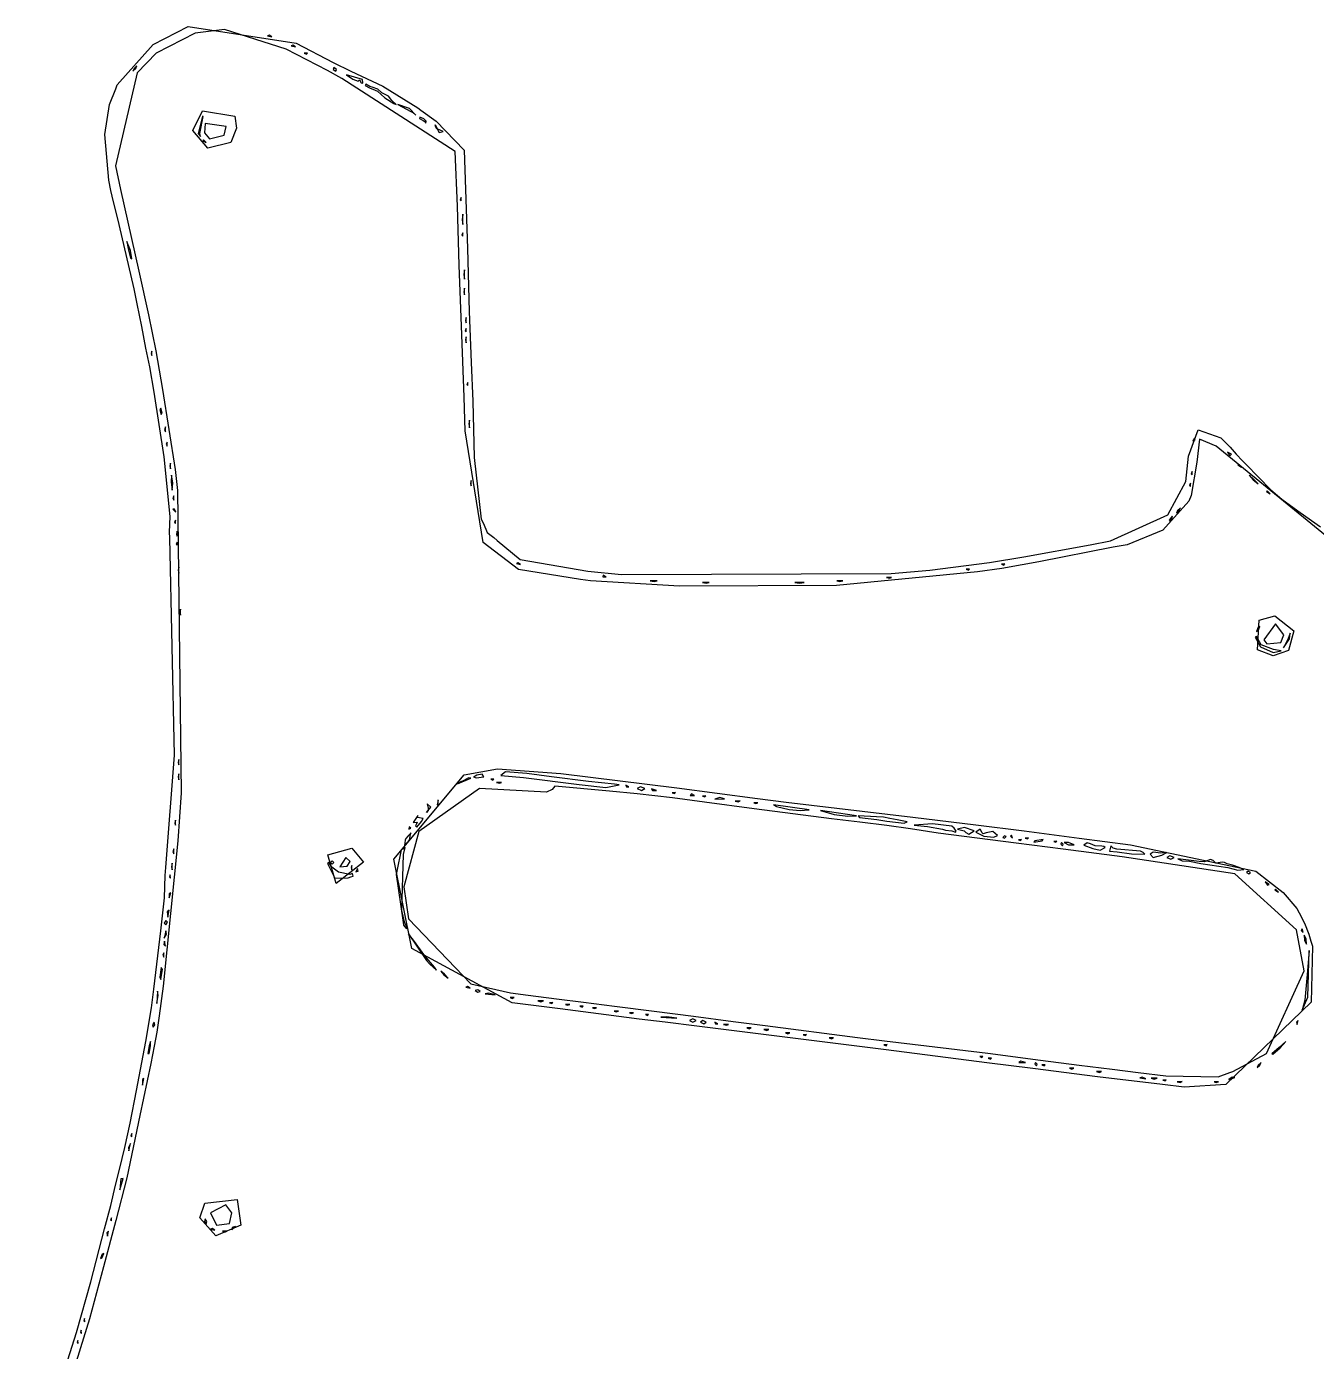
# Model space of a CAD drawing. Extents: x -52 to 387, y -106 to 391.
# Drawn here: x -19.6 to 197.1, y 134.2 to 356.7 of the extents above; entities that cross this region are included whole.
import ezdxf

# ---------------------------------------------------------------- set-up
doc = ezdxf.new("R2010")
doc.units = 0
doc.layers.add('Layer_1', color=7, linetype='CONTINUOUS')

msp = doc.modelspace()

# ---------------------------------------------------------------- linework, layer by layer
at = {"layer": 'Layer_1', "color": 7}
for p, q in [((1.675556, 353.718663), (7.545248, 356.746772)), ((7.545248, 356.746772), (25.702381, 353.924829)), ((13.659773, 356.239503), (8.730756, 355.616065)), ((24.009048, 352.94173), (13.659773, 356.239503)), ((8.730756, 355.616065), (2.211372, 352.26644)), ((21.172167, 355.30452), (20.906602, 355.193604)), ((20.906602, 355.193604), (21.610159, 355.02553)), ((21.610159, 355.02553), (21.172167, 355.30452)), ((25.702381, 353.924829), (31.91127, 350.698961)), ((-4.354285, 346.957747), (1.675556, 353.718663)), ((2.211372, 352.26644), (-1.028598, 348.975935)), ((30.961767, 349.356687), (24.009048, 352.94173)), ((25.123278, 353.611187), (24.857713, 353.500271)), ((24.857713, 353.500271), (25.56127, 353.332196)), ((25.56127, 353.332196), (25.123278, 353.611187)), ((27.589742, 352.28518), (27.048816, 352.262913)), ((27.048816, 352.262913), (27.419232, 352.114684)), ((27.419232, 352.114684), (27.589742, 352.285191)), ((27.589742, 352.285191), (27.589742, 352.28518)), ((-1.532063, 349.693502), (-1.742288, 349.270169)), ((-1.742288, 349.270169), (-1.249841, 349.693502)), ((-1.039616, 350.116836), (-1.532063, 349.693502)), ((-1.249841, 349.693502), (-1.039616, 350.116836)), ((33.360656, 348.025236), (30.961767, 349.356687)), ((31.91127, 350.698961), (34.90724, 349.270812)), ((32.019071, 349.834613), (31.91127, 349.552391)), ((31.91127, 349.552391), (32.367914, 349.270169)), ((32.475715, 349.552391), (32.019071, 349.834613)), ((32.367914, 349.270169), (32.475715, 349.552391)), ((-1.028598, 348.975935), (-4.660999, 333.324613)), ((52.37684, 335.742123), (33.360656, 348.025236)), ((36.8478, 347.870883), (34.159472, 348.649114)), ((34.159472, 348.649114), (35.209672, 347.897051)), ((34.90724, 349.270812), (40.236826, 346.713433)), ((35.209672, 347.897051), (36.139253, 347.585491)), ((36.139253, 347.585491), (36.316985, 347.789837)), ((36.316985, 347.789837), (36.618333, 347.259336)), ((36.618333, 347.259336), (36.898196, 347.235798)), ((36.8478, 347.870872), (36.8478, 347.870883)), ((36.898196, 347.235798), (36.8478, 347.870872)), ((-5.622818, 343.665049), (-4.601461, 346.292724)), ((-4.601461, 346.292724), (-4.354285, 346.957747)), ((37.38766, 347.046596), (37.294659, 346.850113)), ((37.294659, 346.850113), (37.996165, 346.43083)), ((38.089419, 346.680433), (37.38766, 347.046596)), ((37.996165, 346.43083), (38.971965, 346.065637)), ((38.484158, 346.570225), (38.089419, 346.680433)), ((39.436723, 346.215065), (38.484158, 346.570225)), ((38.971965, 346.065637), (39.331144, 345.88313)), ((39.331144, 345.88313), (40.567593, 344.790173)), ((40.095715, 345.60402), (39.436723, 346.215065)), ((41.224604, 345.053323), (40.095715, 345.60402)), ((40.236826, 346.713433), (46.110358, 343.06128)), ((41.789048, 344.340029), (41.224604, 345.053323)), ((-6.433975, 338.585049), (-5.622818, 343.665049)), ((40.567593, 344.790173), (42.096295, 343.837391)), ((42.471086, 343.635873), (41.789048, 344.340029)), ((42.096295, 343.837391), (42.471086, 343.635873)), ((44.710308, 342.954919), (42.776826, 343.632972)), ((42.776826, 343.632972), (44.968513, 342.452894)), ((45.768641, 341.841262), (44.710308, 342.954919)), ((46.110358, 343.06128), (46.643358, 342.704111)), ((46.643358, 342.704111), (49.189414, 340.839316)), ((8.345715, 339.276708), (9.988502, 342.567391)), ((9.973324, 341.690177), (9.213937, 338.787668)), ((9.493896, 338.791898), (10.097747, 341.606966)), ((10.097747, 341.606966), (9.973324, 341.690177)), ((9.988502, 342.567391), (15.392905, 341.665801)), ((10.39322, 340.473782), (10.302294, 338.873757)), ((13.918367, 339.954832), (10.39322, 340.473782)), ((15.392905, 341.665801), (15.683492, 339.655936)), ((44.968513, 342.452894), (45.28787, 342.298566)), ((45.28787, 342.298566), (45.768641, 341.841262)), ((46.445715, 341.496998), (46.407138, 341.284118)), ((46.407138, 341.284118), (47.042138, 340.964377)), ((47.127753, 341.231156), (46.445715, 341.496998)), ((47.042138, 340.964377), (47.292381, 340.820159)), ((47.504048, 340.874058), (47.127753, 341.231156)), ((47.292381, 340.820159), (47.45701, 340.52128)), ((47.45701, 340.52128), (47.504048, 340.874058)), ((49.189414, 340.839316), (53.895109, 335.960504)), ((-5.749733, 330.925724), (-6.433975, 338.585049)), ((10.867283, 336.328925), (8.345715, 339.276708)), ((9.213937, 338.787668), (9.635575, 338.263502)), ((9.635575, 338.263502), (9.493896, 338.791898)), ((10.302294, 338.873757), (11.125273, 337.878314)), ((11.125273, 337.878314), (13.605744, 338.476145)), ((13.605744, 338.476145), (13.918367, 339.954832)), ((15.683492, 339.655936), (14.710145, 337.271054)), ((49.171394, 339.830098), (49.040881, 340.239058)), ((49.040881, 340.239058), (49.716631, 338.921749)), ((49.369348, 339.557319), (49.171394, 339.830098)), ((50.385935, 339.119615), (49.369348, 339.557319)), ((49.716631, 338.921749), (50.385935, 339.119615)), ((10.109604, 337.735058), (10.003048, 337.628502)), ((10.003048, 337.628502), (10.603492, 337.241169)), ((10.603492, 337.241169), (10.109604, 337.735058)), ((14.710145, 337.271054), (10.867283, 336.328925)), ((52.815154, 326.559645), (52.37684, 335.742123)), ((53.895109, 335.960504), (54.490569, 319.495724)), ((-4.660999, 333.324613), (-3.806873, 329.373502)), ((-5.449437, 329.232391), (-5.749733, 330.925724)), ((-3.806873, 329.373502), (-0.708575, 315.685724)), ((-5.205298, 328.244613), (-5.449437, 329.232391)), ((-4.025677, 323.503077), (-5.205298, 328.244613)), ((53.389558, 328.027068), (53.241329, 327.656651)), ((53.241329, 327.656651), (53.411837, 327.486141)), ((53.38957, 328.027068), (53.389558, 328.027068)), ((53.411837, 327.486141), (53.38957, 328.027068)), ((53.065934, 316.673502), (52.815154, 326.559645)), ((53.702926, 325.215779), (53.588722, 324.293502)), ((53.705805, 323.522446), (53.702926, 325.215779)), ((-1.522722, 312.715584), (-4.025677, 323.503077)), ((53.588722, 324.293502), (53.705805, 323.522446)), ((-2.099945, 319.141544), (-2.715014, 320.615492)), ((-2.715014, 320.615492), (-2.527887, 319.486603)), ((53.67178, 322.100401), (53.523552, 321.729985)), ((53.523552, 321.729985), (53.694059, 321.559474)), ((53.671792, 322.100401), (53.67178, 322.100401)), ((53.694059, 321.559474), (53.671792, 322.100401)), ((-2.527887, 319.486603), (-2.099561, 317.825909)), ((-1.909761, 317.753953), (-2.099945, 319.141544)), ((54.490569, 319.495724), (54.772329, 308.912391)), ((-2.099561, 317.825909), (-1.909761, 317.753953)), ((53.515455, 304.967116), (53.065934, 316.673502)), ((-0.708575, 315.685724), (0.878806, 308.347947)), ((53.98564, 315.897391), (53.868069, 315.12128)), ((53.868069, 315.12128), (53.98564, 314.345169)), ((53.98564, 314.345169), (53.98564, 315.897391)), ((-0.991235, 310.175584), (-1.522722, 312.715584)), ((53.977399, 312.796237), (53.85466, 312.157947)), ((53.85466, 312.157947), (53.983094, 311.667349)), ((53.983094, 311.667349), (53.977393, 312.796237)), ((53.977393, 312.796237), (53.977399, 312.796237)), ((-0.247331, 306.372391), (-0.991235, 310.175584)), ((0.878806, 308.347947), (2.140506, 302.280169)), ((54.250833, 307.859429), (54.120731, 307.360169)), ((54.120731, 307.360169), (54.261289, 307.012762)), ((54.261289, 307.012762), (54.250819, 307.859429)), ((54.250819, 307.859429), (54.250833, 307.859429)), ((54.772329, 308.912391), (55.07578, 300.304613)), ((0.445996, 302.703502), (-0.247331, 306.372391)), ((53.937851, 294.49762), (53.515455, 304.967116)), ((54.236214, 306.013735), (54.087985, 305.643318)), ((54.087985, 305.643318), (54.258492, 305.472808)), ((54.236225, 306.013735), (54.236214, 306.013735)), ((54.258492, 305.472808), (54.236225, 306.013735)), ((1.129019, 299.599058), (0.445996, 302.703502)), ((54.260259, 304.608502), (54.13119, 304.114613)), ((54.13119, 304.114613), (54.260259, 303.620724)), ((54.260259, 303.620724), (54.260259, 304.608502)), ((1.477069, 302.209613), (1.334719, 301.856836)), ((1.334719, 301.856836), (1.477069, 301.504058)), ((1.477069, 301.504058), (1.477069, 302.209613)), ((2.140506, 302.280169), (3.257389, 295.789058)), ((1.858185, 295.365724), (1.129019, 299.599058)), ((55.07578, 300.304613), (55.347735, 293.813502)), ((54.518447, 296.982624), (54.370218, 296.612207)), ((54.370218, 296.612207), (54.540726, 296.441697)), ((54.518458, 296.982624), (54.518447, 296.982624)), ((54.540726, 296.441697), (54.518458, 296.982624)), ((3.551572, 284.500169), (1.858185, 295.365724)), ((3.257389, 295.789058), (5.378614, 282.383502)), ((54.091857, 288.847339), (53.937851, 294.49762)), ((55.347735, 293.813502), (55.619579, 284.359058)), ((2.968422, 292.644035), (2.800844, 292.449864)), ((2.800844, 292.449864), (3.01623, 291.603197)), ((3.183808, 291.797369), (2.968422, 292.644035)), ((3.01623, 291.603197), (3.183808, 291.797369)), ((3.733058, 289.514984), (3.602956, 289.015724)), ((3.743514, 288.668317), (3.733044, 289.514984)), ((3.733044, 289.514984), (3.733058, 289.514984)), ((54.829332, 290.638502), (54.707025, 290.003502)), ((54.707025, 290.003502), (54.829332, 289.368502)), ((54.829332, 289.368502), (54.829332, 290.638502)), ((3.602956, 289.015724), (3.743514, 288.668317)), ((57.120846, 270.105619), (54.091857, 288.847339)), ((175.552938, 284.594632), (177.168793, 289.043746)), ((176.546928, 287.602615), (176.267937, 287.164623)), ((176.267937, 287.164623), (176.657844, 287.33705)), ((176.657844, 287.33705), (176.546928, 287.602615)), ((177.39726, 287.464315), (176.960787, 283.58376)), ((177.168793, 289.043746), (180.991513, 287.667984)), ((180.214713, 286.262703), (177.39726, 287.464315)), ((180.991513, 287.667984), (182.530863, 286.120345)), ((4.017069, 286.969613), (3.874719, 286.616836)), ((3.874719, 286.616836), (4.017069, 286.264058)), ((4.017069, 286.264058), (4.017069, 286.969613)), ((200.680159, 269.537517), (180.214713, 286.262703)), ((182.759048, 284.906846), (182.080665, 285.249692)), ((182.080665, 285.249692), (182.523864, 284.64128)), ((182.523864, 284.64128), (182.759048, 284.906846)), ((182.530863, 286.120345), (183.564897, 284.919283)), ((183.564897, 284.919283), (184.602315, 283.791258)), ((4.558594, 274.446186), (3.551572, 284.500169)), ((4.589148, 283.441836), (4.460079, 282.947947)), ((4.460079, 282.947947), (4.589148, 282.454058)), ((4.589148, 282.454058), (4.589148, 283.441836)), ((55.619579, 284.359058), (56.790697, 274.002058)), ((175.12759, 280.327463), (175.552938, 284.594632)), ((176.960787, 283.58376), (175.987848, 278.009058)), ((183.958492, 283.266169), (183.851937, 283.159613)), ((183.851937, 283.159613), (184.452381, 282.77228)), ((184.452381, 282.77228), (183.958492, 283.266169)), ((184.602315, 283.791258), (185.232297, 283.171024)), ((185.232297, 283.171024), (189.389072, 278.968162)), ((4.738669, 281.395724), (4.707749, 280.243318)), ((4.984259, 280.14353), (4.738669, 281.395724)), ((5.378614, 282.383502), (5.773626, 278.855724)), ((55.097502, 280.483873), (54.967401, 279.984613)), ((55.107959, 279.637206), (55.097488, 280.483873)), ((55.097488, 280.483873), (55.097502, 280.483873)), ((176.156225, 282.024846), (176.007996, 281.654429)), ((176.007996, 281.654429), (176.178504, 281.483919)), ((176.156236, 282.024846), (176.156225, 282.024846)), ((176.178504, 281.483919), (176.156236, 282.024846)), ((186.498492, 280.71153), (185.722381, 281.395724)), ((185.722381, 281.395724), (186.406576, 280.619613)), ((186.406576, 280.619613), (187.274604, 279.935419)), ((187.274604, 279.935419), (186.498492, 280.71153)), ((4.707749, 280.243318), (4.864975, 278.902762)), ((4.864975, 278.902762), (4.984259, 280.14353)), ((5.773626, 278.855724), (6.366688, 228.055724)), ((54.967401, 279.984613), (55.107959, 279.637206)), ((172.095501, 274.729345), (175.12759, 280.327463)), ((175.874003, 280.04929), (175.725774, 279.678874)), ((175.725774, 279.678874), (175.896281, 279.508363)), ((175.874014, 280.04929), (175.874003, 280.04929)), ((175.896281, 279.508363), (175.874014, 280.04929)), ((188.75627, 278.750614), (188.649714, 278.644058)), ((188.649714, 278.644058), (189.250159, 278.256725)), ((189.250159, 278.256725), (188.75627, 278.750614)), ((189.389072, 278.968162), (191.223516, 277.369813)), ((5.145958, 277.938502), (5.003608, 277.585724)), ((5.003608, 277.585724), (5.145958, 277.232947)), ((5.145958, 277.232947), (5.145958, 277.938502)), ((175.612766, 277.017851), (171.22543, 272.196209)), ((175.987848, 278.009058), (175.612766, 277.017851)), ((191.223516, 277.369813), (194.330159, 275.115027)), ((4.426066, 271.819614), (4.558594, 274.446186)), ((5.29301, 275.671318), (4.959048, 275.713651)), ((4.959048, 275.713651), (5.481159, 275.19154)), ((5.41178, 273.84041), (5.263552, 273.469993)), ((5.481159, 275.19154), (5.29301, 275.671318)), ((5.411792, 273.84041), (5.41178, 273.84041)), ((5.434059, 273.299483), (5.411792, 273.84041)), ((56.790697, 274.002058), (57.170159, 273.284954)), ((162.439048, 270.395309), (172.095501, 274.729345)), ((172.810715, 274.51728), (172.316826, 273.835242)), ((172.316826, 273.835242), (172.396686, 273.658131)), ((172.396686, 273.658131), (172.890575, 274.340169)), ((172.890575, 274.340169), (172.810715, 274.51728)), ((173.727937, 275.469058), (173.517712, 275.045724)), ((173.517712, 275.045724), (174.010159, 275.469058)), ((174.220384, 275.892391), (173.727937, 275.469058)), ((174.010159, 275.469058), (174.220384, 275.892391)), ((194.330159, 275.115027), (197.716826, 272.754012)), ((4.499364, 270.866931), (4.426066, 271.819614)), ((5.263552, 273.469993), (5.434059, 273.299483)), ((5.708622, 272.017206), (5.57852, 271.517947)), ((5.57852, 271.517947), (5.719078, 271.17054)), ((5.719078, 271.17054), (5.708608, 272.017206)), ((5.708608, 272.017206), (5.708622, 272.017206)), ((57.170159, 273.284954), (57.763672, 271.753134)), ((57.763672, 271.753134), (58.892561, 270.962728)), ((171.22543, 272.196209), (165.271137, 269.683502)), ((5.262064, 234.405724), (4.499364, 270.866931)), ((5.694003, 270.171512), (5.545774, 269.801096)), ((5.545774, 269.801096), (5.716281, 269.630586)), ((5.694014, 270.171512), (5.694003, 270.171512)), ((5.716281, 269.630586), (5.694014, 270.171512)), ((63.022297, 265.547042), (57.120846, 270.105619)), ((58.892561, 270.962728), (59.427937, 270.433164)), ((59.427937, 270.433164), (63.333991, 267.26595)), ((147.904604, 267.693932), (159.052381, 269.681451)), ((162.920384, 269.286839), (150.444604, 266.878357)), ((159.052381, 269.681451), (162.439048, 270.395309)), ((165.271137, 269.683502), (162.920384, 269.286839)), ((63.333991, 267.26595), (74.667937, 265.312143)), ((142.119048, 266.744979), (147.904604, 267.693932)), ((6.000259, 265.944058), (5.87119, 265.450169)), ((5.87119, 265.450169), (6.000259, 264.95628)), ((6.000259, 264.95628), (6.000259, 265.944058)), ((62.941056, 266.686743), (62.675491, 266.575826)), ((62.675491, 266.575826), (63.379048, 266.407752)), ((63.379048, 266.407752), (62.941056, 266.686743)), ((73.43046, 263.892014), (63.022297, 265.547042)), ((74.667937, 265.312143), (80.312381, 264.739406)), ((80.312381, 264.739406), (125.609048, 264.871678)), ((140.143492, 265.16471), (116.436826, 262.892479)), ((125.609048, 264.871678), (132.100159, 265.457447)), ((132.100159, 265.457447), (142.119048, 266.744979)), ((138.785298, 265.642958), (138.244371, 265.62069)), ((138.244371, 265.62069), (138.614788, 265.472462)), ((138.614788, 265.472462), (138.785298, 265.642969)), ((138.785298, 265.642969), (138.785298, 265.642958)), ((144.235715, 265.73917), (140.143492, 265.16471)), ((144.711965, 266.489624), (144.171038, 266.467357)), ((144.171038, 266.467357), (144.541454, 266.319128)), ((147.622381, 266.338794), (144.235715, 265.73917)), ((144.541454, 266.319128), (144.711965, 266.489636)), ((144.711965, 266.489636), (144.711965, 266.489624)), ((150.444604, 266.878357), (147.622381, 266.338794)), ((75.123794, 263.649007), (73.43046, 263.892014)), ((90.049048, 262.765118), (75.123794, 263.649007)), ((77.278492, 264.599181), (77.207937, 264.32128)), ((77.207937, 264.32128), (77.772381, 264.32128)), ((77.772381, 264.32128), (77.278492, 264.599181)), ((86.306313, 263.674218), (85.177424, 263.668517)), ((85.177424, 263.668517), (85.815715, 263.545779)), ((85.815715, 263.545779), (86.306313, 263.674212)), ((86.306313, 263.674212), (86.306313, 263.674218)), ((116.436826, 262.892479), (90.049048, 262.765118)), ((95.055202, 263.391993), (93.926313, 263.386292)), ((93.926313, 263.386292), (94.564604, 263.263553)), ((94.564604, 263.263553), (95.055202, 263.391987)), ((95.055202, 263.391987), (95.055202, 263.391993)), ((111.004048, 263.394533), (109.451826, 263.394533)), ((109.451826, 263.394533), (110.227937, 263.276962)), ((110.227937, 263.276962), (111.004048, 263.394533)), ((117.495159, 263.669166), (116.507381, 263.669166)), ((116.507381, 263.669166), (117.00127, 263.540097)), ((117.00127, 263.540097), (117.495159, 263.669166)), ((125.674233, 264.234635), (124.827566, 264.224165)), ((124.827566, 264.224165), (125.326826, 264.094063)), ((125.326826, 264.094063), (125.674233, 264.234621)), ((125.674233, 264.234621), (125.674233, 264.234635)), ((6.282481, 258.888502), (6.153412, 258.394613)), ((6.153412, 258.394613), (6.282481, 257.900724)), ((6.282481, 257.900724), (6.282481, 258.888502)), ((187.142899, 252.05402), (187.449629, 257.082664)), ((187.548181, 255.995724), (187.274604, 255.854613)), ((187.274604, 255.290169), (187.548181, 255.995724)), ((187.449629, 257.082664), (190.060515, 257.772443)), ((190.18018, 256.419058), (188.220765, 253.733479)), ((190.060515, 257.772443), (193.235168, 255.288315)), ((191.578492, 254.584613), (190.18018, 256.419058)), ((186.949958, 254.285746), (186.738291, 254.203613)), ((186.738291, 254.203613), (187.669715, 252.580836)), ((187.77789, 252.895183), (186.949958, 254.285746)), ((187.274604, 255.854613), (187.001026, 255.149058)), ((187.001026, 255.149058), (187.274604, 255.290169)), ((188.220765, 253.733479), (188.685715, 253.071835)), ((191.07614, 253.305261), (191.578492, 254.584613)), ((191.507937, 252.40075), (192.503115, 253.933233)), ((192.287669, 253.969868), (191.719604, 252.864497)), ((192.644068, 254.866836), (192.287669, 253.969868)), ((193.235168, 255.288315), (192.331972, 251.968185)), ((192.503115, 253.933233), (192.644068, 254.866836)), ((189.790524, 251.056836), (187.142899, 252.05402)), ((187.669715, 252.580836), (189.769725, 251.62128)), ((189.850014, 252.150856), (187.77789, 252.895183)), ((188.685715, 253.071835), (191.07614, 253.305261)), ((189.769725, 251.62128), (191.093959, 251.918641)), ((192.331972, 251.968185), (189.790524, 251.056836)), ((191.093959, 251.918641), (189.850014, 252.150856)), ((191.719604, 252.864497), (191.507937, 252.40075)), ((3.789686, 215.496836), (5.262064, 234.405724)), ((5.990833, 233.634984), (5.860731, 233.135724)), ((6.001289, 232.788317), (5.990819, 233.634984)), ((5.990819, 233.634984), (5.990833, 233.634984)), ((5.860731, 233.135724), (6.001289, 232.788317)), ((53.924604, 231.057398), (59.506028, 232.083315)), ((59.506028, 232.083315), (70.152381, 231.294318)), ((60.841814, 231.583502), (60.04628, 230.961854)), ((64.42349, 231.325085), (60.841814, 231.583502)), ((6.000259, 231.230724), (5.87119, 230.736836)), ((5.87119, 230.736836), (6.000259, 230.242947)), ((6.000259, 230.242947), (6.000259, 231.230724)), ((42.077928, 216.939595), (53.924604, 231.057398)), ((52.78676, 229.593457), (55.053492, 230.501056)), ((53.353295, 229.890169), (52.78676, 229.593457)), ((53.83053, 230.135087), (53.353295, 229.890169)), ((54.630159, 230.590139), (53.83053, 230.135087)), ((55.053492, 230.501056), (54.630159, 230.590139)), ((55.759048, 230.877947), (55.476826, 230.723297)), ((55.476826, 230.723297), (55.923242, 230.56553)), ((56.04127, 231.019349), (55.759048, 230.877947)), ((55.923242, 230.56553), (57.240277, 230.736836)), ((56.914548, 231.197541), (56.04127, 231.019349)), ((57.240277, 230.736836), (56.914548, 231.197541)), ((58.916409, 230.36518), (58.375482, 230.342913)), ((58.375482, 230.342913), (58.745899, 230.194684)), ((58.745899, 230.194684), (58.916409, 230.365191)), ((58.916409, 230.365191), (58.916409, 230.36518)), ((60.198677, 229.803524), (59.352011, 229.793053)), ((59.352011, 229.793053), (59.85127, 229.662952)), ((59.85127, 229.662952), (60.198677, 229.80351)), ((60.04628, 230.961854), (63.895769, 230.62522)), ((60.198677, 229.80351), (60.198677, 229.803524)), ((63.895769, 230.62522), (73.226487, 229.468611)), ((68.600159, 230.749121), (64.42349, 231.325085)), ((74.809048, 229.973859), (68.600159, 230.749121)), ((69.134076, 229.188048), (68.673088, 228.615498)), ((78.336826, 228.319549), (69.134076, 229.188048)), ((70.152381, 231.294318), (89.625715, 228.901175)), ((73.226487, 229.468611), (77.685615, 228.94212)), ((79.141932, 229.544006), (74.809048, 229.973859)), ((77.685615, 228.94212), (79.940401, 229.424116)), ((79.940401, 229.424116), (79.141932, 229.544006)), ((81.582381, 229.043502), (81.071836, 229.321404)), ((81.071836, 229.321404), (81.159048, 229.043502)), ((6.366688, 228.055724), (5.81121, 220.012391)), ((56.48721, 228.764892), (46.313638, 221.577443)), ((67.739381, 228.147867), (56.48721, 228.764892)), ((68.673088, 228.615498), (67.739381, 228.147867)), ((82.993492, 227.913888), (78.336826, 228.319549)), ((81.159048, 229.043502), (81.582381, 229.043502)), ((83.54128, 229.043502), (82.993492, 228.76128)), ((82.993492, 228.76128), (83.715705, 228.479058)), ((88.920159, 227.210404), (82.993492, 227.913888)), ((84.263492, 228.76128), (83.54128, 229.043502)), ((83.715705, 228.479058), (84.263492, 228.76128)), ((86.239048, 228.479058), (85.392381, 228.737122)), ((85.392381, 228.737122), (85.533492, 228.479058)), ((85.533492, 228.479058), (86.239048, 228.479058)), ((89.396409, 228.107402), (88.855482, 228.085135)), ((88.855482, 228.085135), (89.225899, 227.936906)), ((94.282381, 226.496613), (88.920159, 227.210404)), ((89.225899, 227.936906), (89.396409, 228.107413)), ((89.396409, 228.107413), (89.396409, 228.107402)), ((89.625715, 228.901175), (103.172381, 227.103357)), ((92.111816, 227.910293), (91.883492, 227.632391)), ((91.883492, 227.632391), (92.589048, 227.632391)), ((92.589048, 227.632391), (92.111816, 227.910293)), ((94.476409, 227.542958), (93.935482, 227.52069)), ((93.935482, 227.52069), (94.305899, 227.372462)), ((94.305899, 227.372462), (94.476409, 227.542969)), ((94.476409, 227.542969), (94.476409, 227.542958)), ((96.856076, 227.263549), (96.019338, 226.997391)), ((96.019338, 226.997391), (97.659119, 227.051883)), ((97.659119, 227.051883), (96.856076, 227.263549)), ((103.172381, 227.103357), (107.970159, 226.512113)), ((47.574606, 224.753724), (48.328834, 225.638787)), ((47.891384, 225.092391), (47.574606, 224.753724)), ((48.328834, 225.638787), (47.71092, 226.213522)), ((47.71092, 226.213522), (47.867085, 225.503363)), ((47.867085, 225.503363), (47.891384, 225.092391)), ((49.458533, 226.124757), (49.623164, 226.759757)), ((49.458553, 226.124757), (49.458533, 226.124757)), ((49.472748, 225.939058), (49.458553, 226.124757)), ((49.482711, 226.824301), (49.472748, 225.939058)), ((49.623164, 226.759757), (49.482711, 226.824301)), ((102.607937, 225.372579), (94.282381, 226.496613)), ((100.274233, 226.699079), (99.427566, 226.688609)), ((99.427566, 226.688609), (99.926826, 226.558507)), ((99.926826, 226.558507), (100.274233, 226.699065)), ((100.274233, 226.699065), (100.274233, 226.699079)), ((103.242937, 226.40819), (102.537381, 226.40819)), ((102.537381, 226.40819), (102.890159, 226.26584)), ((115.590159, 223.686467), (102.607937, 225.372579)), ((102.890159, 226.26584), (103.242937, 226.40819)), ((111.873129, 225.234606), (105.853492, 226.070517)), ((105.853492, 226.070517), (106.391258, 225.786954)), ((106.391258, 225.786954), (108.484408, 225.236663)), ((107.970159, 226.512113), (129.277937, 223.97012)), ((108.484408, 225.236663), (110.32201, 225.092391)), ((110.32201, 225.092391), (111.873129, 225.234606)), ((119.823492, 224.208801), (113.736603, 225.074501)), ((113.736603, 225.074501), (116.024508, 224.436224)), ((5.426391, 223.474984), (5.296289, 222.975724)), ((5.296289, 222.975724), (5.436847, 222.628317)), ((5.436847, 222.628317), (5.426377, 223.474984)), ((5.426377, 223.474984), (5.426391, 223.474984)), ((46.134895, 224.245724), (45.362255, 223.064847)), ((45.362255, 223.064847), (46.013912, 223.13054)), ((45.88127, 222.834613), (45.751764, 222.533615)), ((45.751764, 222.533615), (45.980088, 222.321948)), ((46.013912, 223.13054), (45.88127, 222.834613)), ((45.980088, 222.321948), (46.723709, 223.257947)), ((46.076204, 223.892947), (46.134895, 224.245724)), ((47.020043, 223.751836), (46.076204, 223.892947)), ((46.723709, 223.257947), (47.020043, 223.751836)), ((120.387937, 223.112258), (115.590159, 223.686467)), ((116.024508, 224.436224), (118.322542, 224.147415)), ((118.322542, 224.147415), (119.823492, 224.208801)), ((123.139604, 224.005048), (120.105715, 224.195128)), ((120.105715, 224.195128), (120.317381, 223.919329)), ((120.317381, 223.919329), (123.210159, 223.574848)), ((124.903492, 222.558408), (120.387937, 223.112258)), ((124.355705, 223.963502), (123.139604, 224.005048)), ((123.210159, 223.574848), (124.903492, 223.296738)), ((125.371713, 223.751836), (124.355705, 223.963502)), ((124.903492, 223.296738), (127.81306, 222.944824)), ((128.854604, 221.993549), (124.903492, 222.558408)), ((126.644538, 223.506576), (125.371713, 223.751836)), ((128.32643, 223.193453), (126.644538, 223.506576)), ((127.81306, 222.944824), (128.32643, 223.193453)), ((129.277937, 223.97012), (139.86127, 222.694899)), ((132.582499, 222.852695), (129.506376, 222.653212)), ((129.506376, 222.653212), (131.740636, 222.406231)), ((135.839604, 222.487946), (132.582499, 222.852695)), ((139.86127, 222.694899), (147.947002, 221.692505)), ((46.313638, 221.577443), (43.788333, 212.25128)), ((44.103643, 220.389429), (43.978449, 220.10855)), ((44.495672, 220.859058), (44.103643, 220.389429)), ((44.866543, 221.184886), (44.495672, 220.859058)), ((44.70074, 222.379364), (44.623324, 221.968445)), ((44.623324, 221.968445), (44.94053, 222.116643)), ((44.94053, 222.116643), (44.70074, 222.379364)), ((44.710327, 220.145609), (44.976821, 221.318104)), ((44.976821, 221.318104), (44.866543, 221.184886)), ((133.51127, 221.274345), (128.854604, 221.993549)), ((131.740636, 222.406231), (134.216826, 221.963628)), ((146.634604, 219.585338), (133.51127, 221.274345)), ((134.216826, 221.963628), (134.723141, 221.779782)), ((134.723141, 221.779782), (135.798131, 221.65867)), ((135.798131, 221.65867), (136.420705, 221.445784)), ((136.192381, 222.10554), (135.839604, 222.487946)), ((136.545159, 221.610412), (136.192381, 222.10554)), ((136.420705, 221.445784), (136.545159, 221.610412)), ((137.95627, 222.228891), (136.756826, 221.988113)), ((136.756826, 221.988113), (137.885715, 221.705724)), ((137.885715, 221.705724), (138.167937, 221.423502)), ((139.579048, 221.668604), (137.95627, 222.228891)), ((138.167937, 221.423502), (138.661826, 221.145601)), ((138.661826, 221.145601), (139.579048, 221.668604)), ((140.566826, 221.987947), (139.86127, 221.438965)), ((139.86127, 221.438965), (141.201826, 220.78428)), ((140.919604, 221.32819), (140.566826, 221.987947)), ((141.060715, 221.163561), (140.919604, 221.32819)), ((141.555498, 221.352947), (141.060715, 221.163561)), ((141.201826, 220.78428), (142.838715, 220.627706)), ((142.684387, 221.578363), (141.555498, 221.352947)), ((143.473715, 220.915502), (142.684387, 221.578363)), ((142.838715, 220.627706), (143.473715, 220.915502)), ((144.659048, 220.859058), (144.376826, 220.560179)), ((144.376826, 220.560179), (144.659048, 220.435724)), ((144.94127, 220.734603), (144.659048, 220.859058)), ((144.659048, 220.435724), (144.94127, 220.734603)), ((145.822958, 220.934318), (145.66497, 220.77633)), ((145.66497, 220.77633), (146.015654, 220.428257)), ((146.015654, 220.428257), (145.822958, 220.934318)), ((147.947002, 221.692505), (157.217937, 220.439633)), ((148.663076, 220.487402), (148.122149, 220.465135)), ((148.122149, 220.465135), (148.492566, 220.316906)), ((148.492566, 220.316906), (148.663076, 220.487413)), ((148.663076, 220.487413), (148.663076, 220.487402)), ((157.217937, 220.439633), (165.825715, 219.314667)), ((5.81121, 220.012391), (3.358289, 195.600169)), ((5.144169, 218.677206), (5.014067, 218.177947)), ((5.014067, 218.177947), (5.154625, 217.83054)), ((5.154625, 217.83054), (5.144155, 218.677206)), ((5.144155, 218.677206), (5.144169, 218.677206)), ((30.994048, 217.677423), (35.05467, 218.797777)), ((35.05467, 218.797777), (37.030011, 216.435964)), ((43.337963, 218.462212), (42.583571, 214.904877)), ((43.701863, 218.670077), (43.337963, 218.462212)), ((44.009412, 218.85876), (43.701863, 218.670077)), ((43.707437, 217.729871), (44.009412, 218.85876)), ((43.884122, 219.23628), (44.710327, 220.145609)), ((43.978449, 220.10855), (43.884122, 219.23628)), ((154.536826, 218.594157), (146.634604, 219.585338)), ((147.534187, 220.20518), (146.99326, 220.182913)), ((146.99326, 220.182913), (147.363677, 220.034684)), ((147.363677, 220.034684), (147.534187, 220.205191)), ((147.534187, 220.205191), (147.534187, 220.20518)), ((149.739048, 220.012391), (149.597937, 219.791691)), ((149.597937, 219.791691), (151.009048, 220.012391)), ((151.150159, 220.233092), (149.739048, 220.012391)), ((151.009048, 220.012391), (151.150159, 220.233092)), ((153.460854, 219.922958), (152.919927, 219.90069)), ((152.919927, 219.90069), (153.290343, 219.752462)), ((153.290343, 219.752462), (153.460854, 219.922969)), ((153.460854, 219.922969), (153.460854, 219.922958)), ((154.237947, 219.730169), (154.113492, 219.447947)), ((154.113492, 219.447947), (154.412371, 219.165724)), ((154.536826, 219.447947), (154.237947, 219.730169)), ((154.412371, 219.165724), (154.536826, 219.447947)), ((164.414604, 217.32423), (154.536826, 218.594157)), ((155.423853, 219.726009), (154.677937, 219.72186)), ((154.677937, 219.72186), (155.383492, 219.330359)), ((155.383492, 219.330359), (156.332219, 219.30685)), ((156.332219, 219.306836), (155.423853, 219.726009)), ((156.332219, 219.30685), (156.332219, 219.306836)), ((158.515674, 219.66657), (157.997545, 219.252942)), ((157.997545, 219.252942), (159.511805, 218.692861)), ((159.122937, 219.519597), (158.515674, 219.66657)), ((159.899048, 219.165724), (159.122937, 219.519597)), ((159.511805, 218.692861), (160.717854, 218.440995)), ((161.027937, 219.111174), (159.899048, 219.165724)), ((160.717854, 218.440995), (161.5408, 218.869871)), ((161.346772, 219.047242), (161.027937, 219.111174)), ((161.5408, 218.869871), (161.346772, 219.047242)), ((162.516281, 219.165724), (162.274419, 218.285914)), ((162.274419, 218.285914), (163.567937, 218.156537)), ((162.911022, 218.767382), (162.516281, 219.165724)), ((163.51583, 218.585532), (162.911022, 218.767382)), ((167.519048, 218.28411), (163.51583, 218.585532)), ((163.567937, 218.156537), (165.966826, 217.799543)), ((165.825715, 219.314667), (186.85127, 214.892245)), ((167.959038, 218.036836), (167.519048, 218.28411)), ((169.59963, 218.07574), (169.132163, 217.760563)), ((170.905715, 217.929904), (169.59963, 218.07574)), ((4.870735, 216.276237), (4.747997, 215.637947)), ((4.87643, 215.147349), (4.870729, 216.276237)), ((4.870729, 216.276237), (4.870735, 216.276237)), ((31.124929, 216.3968), (30.961925, 216.194633)), ((30.961925, 216.194633), (32.177135, 213.737268)), ((32.414791, 212.862819), (30.994048, 217.677423)), ((31.681725, 215.57868), (31.124929, 216.3968)), ((31.770159, 216.625724), (31.487937, 216.343502)), ((31.487937, 216.343502), (31.770159, 216.06128)), ((32.052381, 216.343502), (31.770159, 216.625724)), ((31.770159, 216.06128), (32.052381, 216.343502)), ((37.030011, 216.435964), (32.414791, 212.862819)), ((34.045838, 217.190169), (33.024761, 215.621837)), ((34.753762, 216.531443), (34.045838, 217.190169)), ((34.261493, 215.747867), (34.753762, 216.531443)), ((35.061514, 215.849613), (34.919164, 215.496836)), ((35.061514, 215.144058), (35.061514, 215.849613)), ((45.104758, 201.894049), (42.077928, 216.939595)), ((43.428372, 208.284142), (43.707437, 217.729871)), ((183.323492, 214.463451), (164.414604, 217.32423)), ((165.966826, 217.799543), (168.224604, 217.754613)), ((168.224604, 217.754613), (167.959038, 218.036836)), ((169.132163, 217.760563), (169.629876, 217.190169)), ((169.629876, 217.190169), (171.085121, 217.614727)), ((171.893492, 218.039285), (170.905715, 217.929904)), ((171.085121, 217.614727), (171.893492, 218.039285)), ((172.44128, 217.472391), (171.893492, 217.190169)), ((171.893492, 217.190169), (172.615705, 216.907947)), ((173.163492, 217.190169), (172.44128, 217.472391)), ((172.615705, 216.907947), (173.163492, 217.190169)), ((177.344626, 216.542621), (173.743439, 216.959732)), ((173.743439, 216.959732), (174.51955, 216.668845)), ((174.51955, 216.668845), (175.703492, 216.58509)), ((175.703492, 216.58509), (177.608492, 216.200828)), ((178.191293, 216.498677), (177.344626, 216.542621)), ((177.608492, 216.200828), (182.173078, 215.513642)), ((179.23127, 216.851008), (178.191293, 216.498677)), ((179.699209, 216.676183), (179.23127, 216.851008)), ((180.122542, 216.265273), (179.699209, 216.676183)), ((181.277381, 216.403079), (180.122542, 216.265273)), ((181.630159, 216.347865), (181.277381, 216.403079)), ((182.02606, 216.152813), (181.630159, 216.347865)), ((182.943283, 215.909761), (182.02606, 216.152813)), ((184.082947, 215.50581), (182.943283, 215.909761)), ((3.571223, 210.416836), (3.722613, 214.15628)), ((3.722613, 214.15628), (3.789686, 215.496836)), ((4.565114, 214.291512), (4.416885, 213.921096)), ((4.416885, 213.921096), (4.587392, 213.750586)), ((4.565125, 214.291512), (4.565114, 214.291512)), ((4.587392, 213.750586), (4.565125, 214.291512)), ((4.747997, 215.637947), (4.87643, 215.147349)), ((32.829935, 214.749271), (31.681725, 215.57868)), ((32.177135, 213.737268), (34.454115, 213.808105)), ((34.736337, 214.37255), (32.829935, 214.749271)), ((33.024761, 215.621837), (34.261493, 215.747867)), ((34.454115, 213.808105), (34.874604, 213.944613)), ((35.18093, 214.494159), (34.736337, 214.37255)), ((34.874604, 213.944613), (35.283038, 214.06162)), ((34.919164, 215.496836), (35.061514, 215.144058)), ((35.283038, 214.06162), (35.18093, 214.494159)), ((35.977172, 215.339457), (35.72127, 214.774623)), ((35.72127, 214.774623), (36.085368, 214.932781)), ((36.085368, 214.932781), (35.977172, 215.339457)), ((42.583571, 214.904877), (42.50068, 214.367947)), ((42.50068, 214.367947), (43.652307, 206.298646)), ((182.173078, 215.513642), (183.842894, 215.07151)), ((193.685067, 205.054613), (183.323492, 214.463451)), ((183.842894, 215.07151), (184.875715, 215.214613)), ((184.875715, 215.214613), (184.082947, 215.50581)), ((185.564613, 214.932391), (185.299048, 214.697207)), ((185.299048, 214.697207), (185.709966, 214.46202)), ((185.975532, 214.697207), (185.564613, 214.932391)), ((185.709966, 214.46202), (185.975532, 214.697207)), ((186.85127, 214.892245), (191.437381, 211.317009)), ((43.788333, 212.25128), (44.562347, 206.894471)), ((189.107482, 212.676343), (188.449342, 213.096761)), ((188.449342, 213.096761), (188.847428, 212.539562)), ((188.847428, 212.539562), (189.107482, 212.676343)), ((190.167381, 211.863947), (190.060826, 211.757391)), ((190.060826, 211.757391), (190.66127, 211.370058)), ((190.66127, 211.370058), (190.167381, 211.863947)), ((2.973586, 204.913502), (3.571223, 210.416836)), ((4.652668, 211.263502), (4.394604, 211.122391)), ((4.394604, 210.416836), (4.652668, 211.263502)), ((4.394604, 211.122391), (4.394604, 210.416836)), ((191.437381, 211.317009), (193.765715, 208.615363)), ((4.394604, 208.363861), (4.027935, 208.082178)), ((4.027935, 208.082178), (4.129097, 207.181612)), ((4.129097, 207.181612), (4.394604, 208.363861)), ((43.952549, 206.183502), (43.428372, 208.284142)), ((193.765715, 208.615363), (194.136095, 207.899058)), ((194.136095, 207.899058), (195.016549, 206.183502)), ((1.811858, 195.078219), (2.973586, 204.913502)), ((3.823456, 204.909359), (3.541457, 203.643502)), ((3.830159, 206.606836), (3.547937, 206.166846)), ((3.547937, 206.166846), (3.830159, 205.90128)), ((3.897602, 204.340518), (3.823456, 204.909359)), ((4.112381, 206.34127), (3.830159, 206.606836)), ((3.830159, 205.90128), (4.112381, 206.34127)), ((43.652307, 206.298646), (43.733895, 205.823533)), ((43.733895, 205.823533), (44.237569, 205.226399)), ((44.288623, 205.58378), (43.952549, 206.183502)), ((44.237569, 205.226399), (44.288623, 205.58378)), ((44.562347, 206.894471), (55.053492, 195.993592)), ((194.960931, 198.176039), (193.685067, 205.054613)), ((194.646832, 205.245113), (194.506136, 204.924413)), ((194.506136, 204.924413), (194.814227, 204.597941)), ((194.814227, 204.597941), (194.646832, 205.245113)), ((195.016549, 206.183502), (195.774445, 204.349058)), ((3.60945, 203.130434), (3.498407, 202.606567)), ((3.498407, 202.606567), (3.772052, 202.332924)), ((3.541457, 203.643502), (3.897602, 204.340518)), ((3.772052, 202.332924), (3.60945, 203.130434)), ((45.395196, 203.303472), (44.554685, 204.386545)), ((44.554685, 204.386545), (47.615258, 199.883727)), ((47.317437, 200.680169), (45.395196, 203.303472)), ((195.338096, 203.52255), (195.008243, 204.13344)), ((195.008243, 204.13344), (195.055874, 203.240328)), ((195.055874, 203.240328), (195.385724, 202.629438)), ((195.385724, 202.629438), (195.338096, 203.52255)), ((195.774445, 204.349058), (196.109683, 203.156886)), ((196.109683, 203.156886), (196.392515, 202.333737)), ((3.452625, 201.174058), (3.310275, 200.82128)), ((3.310275, 200.82128), (3.452625, 200.468502)), ((3.452625, 200.468502), (3.452625, 201.174058)), ((61.967937, 192.777029), (45.104758, 201.894049)), ((48.941852, 198.775169), (47.317437, 200.680169)), ((195.807505, 201.57025), (195.567308, 198.183583)), ((195.623685, 193.730114), (195.807505, 201.57025)), ((196.392515, 202.333737), (196.136415, 192.899726)), ((3.045818, 198.743134), (2.794516, 197.103699)), ((2.998148, 196.729058), (3.24945, 198.368492)), ((3.24945, 198.368492), (3.045818, 198.743134)), ((47.615258, 199.883727), (48.139048, 199.30284)), ((48.139048, 199.30284), (49.241123, 198.290255)), ((49.241123, 198.290255), (48.941852, 198.775169)), ((50.608492, 197.602538), (49.973492, 198.140169)), ((49.973492, 198.140169), (50.511123, 197.505169)), ((188.6412, 184.31128), (194.960931, 198.176039)), ((195.567308, 198.183583), (195.07342, 193.236352)), ((2.794516, 197.103699), (2.998148, 196.729058)), ((50.511123, 197.505169), (51.243492, 196.967538)), ((51.243492, 196.967538), (50.608492, 197.602538)), ((55.053492, 195.993592), (61.685715, 194.488211)), ((1.400841, 191.973774), (1.811858, 195.078219)), ((2.425279, 194.753502), (2.274141, 192.680078)), ((2.274141, 192.680078), (2.54276, 194.067668)), ((2.54276, 194.067668), (2.425279, 194.753502)), ((3.358289, 195.600169), (2.705202, 190.613108)), ((54.474389, 195.566743), (54.208824, 195.455826)), ((54.208824, 195.455826), (54.912381, 195.287752)), ((54.912381, 195.287752), (54.474389, 195.566743)), ((56.182381, 194.996673), (55.759048, 194.885757)), ((55.759048, 194.885757), (56.182381, 194.612391)), ((56.605715, 194.723307), (56.182381, 194.996673)), ((56.182381, 194.612391), (56.605715, 194.723307)), ((58.016826, 194.430347), (57.452381, 194.334097)), ((57.452381, 194.334097), (59.122197, 194.148519)), ((59.122197, 194.148519), (58.016826, 194.430347)), ((62.320715, 193.670412), (61.615159, 193.670412)), ((61.615159, 193.670412), (61.967937, 193.528062)), ((61.685715, 194.488211), (64.649048, 194.092676)), ((61.967937, 193.528062), (62.320715, 193.670412)), ((64.649048, 194.092676), (69.446826, 193.476941)), ((194.620964, 191.543018), (195.623685, 193.730114)), ((0.433443, 186.286836), (1.400841, 191.973774)), ((70.01127, 191.786339), (61.967937, 192.777029)), ((67.259604, 193.113602), (66.271826, 193.113602)), ((66.271826, 193.113602), (66.765715, 192.984533)), ((66.765715, 192.984533), (67.259604, 193.113602)), ((68.794187, 192.829624), (68.25326, 192.807357)), ((68.25326, 192.807357), (68.623677, 192.659128)), ((68.623677, 192.659128), (68.794187, 192.829636)), ((68.794187, 192.829636), (68.794187, 192.829624)), ((69.446826, 193.476941), (73.962381, 192.911003)), ((77.772381, 190.791528), (70.01127, 191.786339)), ((71.634048, 192.541524), (70.928492, 192.541524)), ((70.928492, 192.541524), (71.28127, 192.399173)), ((71.28127, 192.399173), (71.634048, 192.541524)), ((73.874187, 192.26518), (73.33326, 192.242913)), ((73.33326, 192.242913), (73.703677, 192.094684)), ((73.703677, 192.094684), (73.874187, 192.265191)), ((73.874187, 192.265191), (73.874187, 192.26518)), ((73.962381, 192.911003), (79.183492, 192.235123)), ((76.149604, 191.977079), (75.444048, 191.977079)), ((75.444048, 191.977079), (75.796826, 191.834729)), ((75.796826, 191.834729), (76.149604, 191.977079)), ((79.818492, 191.412635), (79.112937, 191.412635)), ((79.112937, 191.412635), (79.465715, 191.270285)), ((79.183492, 192.235123), (85.815715, 191.382014)), ((79.465715, 191.270285), (79.818492, 191.412635)), ((85.815715, 191.382014), (92.447937, 190.536529)), ((196.136415, 192.899726), (181.841047, 179.087691)), ((195.07342, 193.236352), (194.620964, 191.543018)), ((1.845747, 189.532391), (1.572381, 189.109058)), ((1.956664, 189.109058), (1.845747, 189.532391)), ((2.705202, 190.613108), (2.312063, 187.894277)), ((83.275715, 190.071788), (77.772381, 190.791528)), ((82.358492, 191.130412), (81.652937, 191.130412)), ((81.652937, 191.130412), (82.005715, 190.988062)), ((82.005715, 190.988062), (82.358492, 191.130412)), ((87.650159, 189.531022), (83.275715, 190.071788)), ((84.880854, 190.854069), (84.339927, 190.831802)), ((84.339927, 190.831802), (84.710343, 190.683573)), ((84.710343, 190.683573), (84.880854, 190.85408)), ((84.880854, 190.85408), (84.880854, 190.854069)), ((87.932381, 190.458046), (86.944604, 190.376315)), ((86.944604, 190.376315), (89.602197, 190.198405)), ((93.012381, 188.854251), (87.650159, 189.531022)), ((89.602197, 190.198405), (87.932381, 190.458046)), ((92.306826, 190.096836), (91.742381, 189.814613)), ((91.742381, 189.814613), (92.306826, 189.532391)), ((92.87127, 189.814613), (92.306826, 190.096836)), ((92.306826, 189.532391), (92.87127, 189.814613)), ((92.447937, 190.536529), (99.080159, 189.67182)), ((93.983502, 189.814613), (93.576826, 189.532391)), ((93.576826, 189.532391), (94.157927, 189.250169)), ((94.564604, 189.532391), (93.983502, 189.814613)), ((94.157927, 189.250169), (94.564604, 189.532391)), ((96.540159, 189.250169), (96.029613, 189.52807)), ((96.029613, 189.52807), (96.116826, 189.250169)), ((96.116826, 189.250169), (96.540159, 189.250169)), ((98.298677, 189.163524), (97.452011, 189.153053)), ((97.452011, 189.153053), (97.95127, 189.022952)), ((97.95127, 189.022952), (98.298677, 189.16351)), ((98.298677, 189.16351), (98.298677, 189.163524)), ((99.080159, 189.67182), (104.442381, 188.97761)), ((193.988038, 189.853196), (193.689856, 189.555014)), ((193.689856, 189.555014), (193.813255, 189.18482)), ((193.813255, 189.18482), (193.988038, 189.853196)), ((1.572381, 189.109058), (1.683298, 188.685724)), ((1.683298, 188.685724), (1.956664, 189.109058)), ((2.312063, 187.894277), (1.85008, 185.543561)), ((124.762381, 184.881058), (93.012381, 188.854251)), ((102.114048, 188.590412), (101.408492, 188.590412)), ((101.408492, 188.590412), (101.76127, 188.448062)), ((101.76127, 188.448062), (102.114048, 188.590412)), ((105.072011, 188.316857), (104.225344, 188.306387)), ((104.225344, 188.306387), (104.724604, 188.176285)), ((104.442381, 188.97761), (119.964604, 186.992905)), ((104.724604, 188.176285), (105.072011, 188.316843)), ((105.072011, 188.316843), (105.072011, 188.316857)), ((108.605159, 187.743746), (107.899604, 187.743746)), ((107.899604, 187.743746), (108.252381, 187.601396)), ((108.252381, 187.601396), (108.605159, 187.743746)), ((111.409742, 187.467402), (110.868816, 187.445135)), ((110.868816, 187.445135), (111.239232, 187.296906)), ((111.239232, 187.296906), (111.409742, 187.467413)), ((111.409742, 187.467413), (111.409742, 187.467402)), ((119.964604, 186.992905), (124.480159, 186.432553)), ((-1.098945, 178.102391), (0.433443, 186.286836)), ((1.007937, 185.58128), (0.773684, 184.31128)), ((1.233892, 186.286836), (1.007937, 185.58128)), ((1.007937, 184.31128), (1.24219, 185.58128)), ((1.24219, 185.58128), (1.233892, 186.286836)), ((1.85008, 185.543561), (1.292473, 182.617947)), ((115.942937, 186.897079), (115.237381, 186.897079)), ((115.237381, 186.897079), (115.590159, 186.754729)), ((115.590159, 186.754729), (115.942937, 186.897079)), ((124.956409, 185.774069), (124.415482, 185.751802)), ((124.415482, 185.751802), (124.785899, 185.603573)), ((124.480159, 186.432553), (131.535715, 185.60127)), ((141.695715, 182.732354), (124.762381, 184.881058)), ((124.785899, 185.603573), (124.956409, 185.77408)), ((124.956409, 185.77408), (124.956409, 185.774069)), ((131.535715, 185.60127), (141.836826, 184.334363)), ((190.805494, 185.299058), (189.559012, 184.240724)), ((189.712205, 184.170169), (190.958684, 185.228502)), ((191.93127, 186.286836), (190.805494, 185.299058)), ((190.958684, 185.228502), (191.93127, 186.286836)), ((1.292473, 182.617947), (-0.540583, 173.869058)), ((0.773684, 184.31128), (1.007937, 184.31128)), ((141.043076, 183.798513), (140.502149, 183.776246)), ((140.502149, 183.776246), (140.872566, 183.628017)), ((140.872566, 183.628017), (141.043076, 183.798525)), ((141.043076, 183.798525), (141.043076, 183.798513)), ((149.427113, 181.751352), (141.695715, 182.732354)), ((141.836826, 184.334363), (150.726826, 183.195955)), ((142.454187, 183.516291), (141.91326, 183.494024)), ((141.91326, 183.494024), (142.283677, 183.345795)), ((142.283677, 183.345795), (142.454187, 183.516302)), ((142.454187, 183.516302), (142.454187, 183.516291)), ((147.427371, 183.021443), (147.057937, 182.759058)), ((147.057937, 182.759058), (148.186826, 182.759058)), ((148.186826, 182.759058), (147.427371, 183.021443)), ((149.863502, 182.759058), (149.739048, 182.476836)), ((149.739048, 182.476836), (150.037927, 182.194613)), ((150.162381, 182.476836), (149.863502, 182.759058)), ((150.037927, 182.194613), (150.162381, 182.476836)), ((150.726826, 183.195955), (157.217937, 182.341027)), ((183.023547, 181.270807), (188.6412, 184.31128)), ((187.76705, 182.759058), (187.274604, 182.335724)), ((187.556826, 182.335724), (187.76705, 182.759058)), ((189.559012, 184.240724), (189.712205, 184.170169)), ((160.292669, 180.383977), (149.427113, 181.751352)), ((151.485298, 182.387402), (150.944371, 182.365135)), ((150.944371, 182.365135), (151.314788, 182.216906)), ((151.314788, 182.216906), (151.485298, 182.387413)), ((151.485298, 182.387413), (151.485298, 182.387402)), ((156.300715, 181.817079), (155.595159, 181.817079)), ((155.595159, 181.817079), (155.947937, 181.674729)), ((155.947937, 181.674729), (156.300715, 181.817079)), ((157.217937, 182.341027), (162.72127, 181.643335)), ((160.952011, 181.261302), (160.105344, 181.250831)), ((160.105344, 181.250831), (160.604604, 181.12073)), ((171.187937, 179.075807), (160.292669, 180.383977)), ((160.604604, 181.12073), (160.952011, 181.261288)), ((160.952011, 181.261288), (160.952011, 181.261302)), ((162.72127, 181.643335), (167.095715, 181.093899)), ((167.095715, 181.093899), (171.752381, 180.512329)), ((167.800881, 180.300933), (167.394204, 180.192738)), ((168.365715, 180.045031), (167.800881, 180.300933)), ((171.752381, 180.512329), (180.516112, 180.382789)), ((180.516112, 180.382789), (182.476826, 181.121263)), ((182.900159, 180.32904), (182.359232, 179.941156)), ((182.359232, 179.941156), (183.323492, 180.231953)), ((182.476826, 181.121263), (183.023547, 181.270807)), ((183.323492, 180.231953), (182.900159, 180.32904)), ((187.274604, 182.335724), (187.064379, 181.912391)), ((187.064379, 181.912391), (187.556826, 182.335724)), ((-2.17934, 172.599058), (-1.098945, 178.102391)), ((0.113301, 180.077947), (-0.120952, 179.936836)), ((-0.120952, 178.949058), (0.113301, 180.077947)), ((-0.120952, 179.936836), (-0.120952, 178.949058)), ((167.394204, 180.192738), (168.365715, 180.045031)), ((170.270715, 180.13138), (169.282937, 180.13138)), ((169.282937, 180.13138), (169.776826, 180.002311)), ((169.776826, 180.002311), (170.270715, 180.13138)), ((174.833308, 178.635859), (171.187937, 179.075807)), ((171.805298, 179.847405), (171.264371, 179.825138)), ((171.264371, 179.825138), (171.634788, 179.676909)), ((171.634788, 179.676909), (171.805298, 179.847416)), ((171.805298, 179.847416), (171.805298, 179.847405)), ((174.498677, 179.567968), (173.652011, 179.557498)), ((173.652011, 179.557498), (174.15127, 179.427396)), ((174.15127, 179.427396), (174.498677, 179.567954)), ((174.498677, 179.567954), (174.498677, 179.567968)), ((181.841047, 179.087691), (174.833308, 178.635859)), ((180.571826, 179.559304), (179.86627, 179.559304)), ((179.86627, 179.559304), (180.219048, 179.416954)), ((180.219048, 179.416954), (180.571826, 179.559304)), ((-0.540583, 173.869058), (-2.763636, 163.426836)), ((-3.068247, 168.506836), (-2.17934, 172.599058)), ((-2.116345, 169.188874), (-2.475744, 168.506836)), ((-2.39191, 167.942391), (-2.116345, 169.188874)), ((-1.925997, 170.82929), (-2.074226, 170.458874)), ((-2.074226, 170.458874), (-1.903719, 170.288363)), ((-1.925986, 170.82929), (-1.925997, 170.82929)), ((-1.903719, 170.288363), (-1.925986, 170.82929)), ((-3.952717, 164.837947), (-3.068247, 168.506836)), ((-2.475744, 168.506836), (-2.39191, 167.942391)), ((-4.615361, 162.156836), (-3.952717, 164.837947)), ((-2.763636, 163.426836), (-4.602059, 156.230169)), ((-3.899146, 161.389011), (-3.364027, 163.297612)), ((-3.75147, 163.231306), (-3.899146, 161.389011)), ((-3.364027, 163.297612), (-3.75147, 163.231306)), ((-5.44966, 158.770169), (-4.615361, 162.156836)), ((-6.472482, 154.819058), (-5.44966, 158.770169)), ((9.546996, 156.70494), (10.364343, 159.143267)), ((10.364343, 159.143267), (15.784229, 159.770647)), ((13.888285, 158.899421), (11.323611, 157.547102)), ((14.900574, 157.52146), (13.888285, 158.899421)), ((15.784229, 159.770647), (16.425915, 155.454794)), ((-4.602059, 156.230169), (-6.641521, 148.469058)), ((-5.312664, 156.718179), (-5.460893, 156.347762)), ((-5.460893, 156.347762), (-5.290385, 156.177252)), ((-5.312653, 156.718179), (-5.312664, 156.718179)), ((-5.290385, 156.177252), (-5.312653, 156.718179)), ((12.20273, 153.676698), (9.546996, 156.70494)), ((10.432186, 156.512391), (10.32127, 156.089058)), ((10.32127, 156.089058), (10.594636, 155.665724)), ((10.705552, 156.089058), (10.432186, 156.512391)), ((10.594636, 155.665724), (10.705552, 156.089058)), ((11.323611, 157.547102), (12.324529, 155.458218)), ((12.324529, 155.458218), (14.510707, 155.760108)), ((14.510707, 155.760108), (14.900574, 157.52146)), ((-8.7577, 145.929058), (-6.472482, 154.819058)), ((-5.823503, 154.436302), (-6.097149, 154.16266)), ((-6.097149, 154.16266), (-5.986105, 153.638793)), ((-5.986105, 153.638793), (-5.823503, 154.436302)), ((11.576612, 154.926743), (11.311046, 154.815826)), ((11.311046, 154.815826), (12.014604, 154.647752)), ((12.014604, 154.647752), (11.576612, 154.926743)), ((16.425915, 155.454794), (12.20273, 153.676698)), ((14.060715, 154.441524), (13.355159, 154.441524)), ((13.355159, 154.441524), (13.707937, 154.299173)), ((13.707937, 154.299173), (14.060715, 154.441524)), ((14.901384, 154.687621), (15.511704, 155.264213)), ((14.966944, 155.089136), (14.901384, 154.687621)), ((15.511704, 155.264213), (14.966944, 155.089136)), ((-6.894285, 150.585724), (-7.167863, 149.880169)), ((-7.167863, 149.880169), (-6.894285, 150.02128)), ((-6.620708, 150.726836), (-6.894285, 150.585724)), ((-6.894285, 150.02128), (-6.620708, 150.726836)), ((-6.641521, 148.469058), (-9.015112, 139.726011)), ((-11.175605, 137.462391), (-8.7577, 145.929058)), ((-9.015112, 139.726011), (-9.992114, 136.480455)), ((-9.82822, 139.784939), (-9.976448, 139.414522)), ((-9.976448, 139.414522), (-9.805941, 139.244004)), ((-9.828208, 139.784939), (-9.82822, 139.784939)), ((-9.805941, 139.244004), (-9.828208, 139.784939)), ((-19.589205, 110.933502), (-11.175605, 137.462391)), ((-9.992114, 136.480455), (-11.253995, 132.523502)), ((-10.957108, 136.11605), (-11.105337, 135.745633)), ((-11.105337, 135.745633), (-10.93483, 135.575115)), ((-10.957097, 136.11605), (-10.957108, 136.11605)), ((-10.93483, 135.575115), (-10.957097, 136.11605)), ((-10.392664, 137.809383), (-10.540893, 137.438967)), ((-10.540893, 137.438967), (-10.370385, 137.268448)), ((-10.392653, 137.809383), (-10.392664, 137.809383)), ((-10.370385, 137.268448), (-10.392653, 137.809383))]:
    msp.add_line(p, q, dxfattribs=at)

doc.saveas('drawing.dxf')
